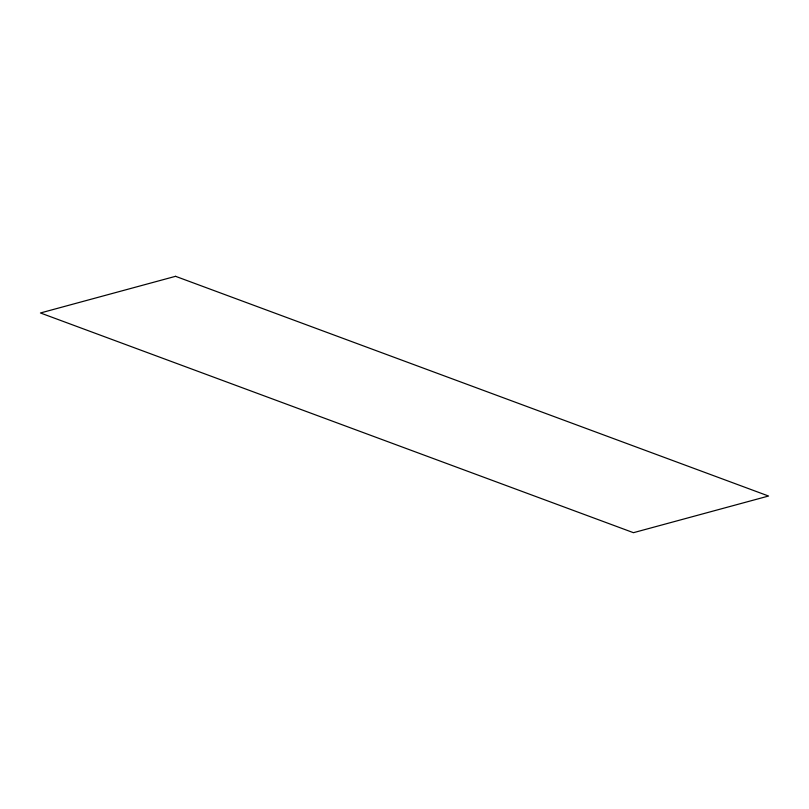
<?xml version="1.0" encoding="UTF-8"?>
<svg xmlns="http://www.w3.org/2000/svg" width="809" height="809" viewBox="0 0 809 809"><rect width="100%" height="100%" fill="white"/><g stroke="black" fill="none" stroke-linecap="round" stroke-linejoin="round"><path stroke-width="1.21" d="M175.553 276.314L40.45 312.972L633.447 532.686L768.55 496.028L175.553 276.314"/></g></svg>
